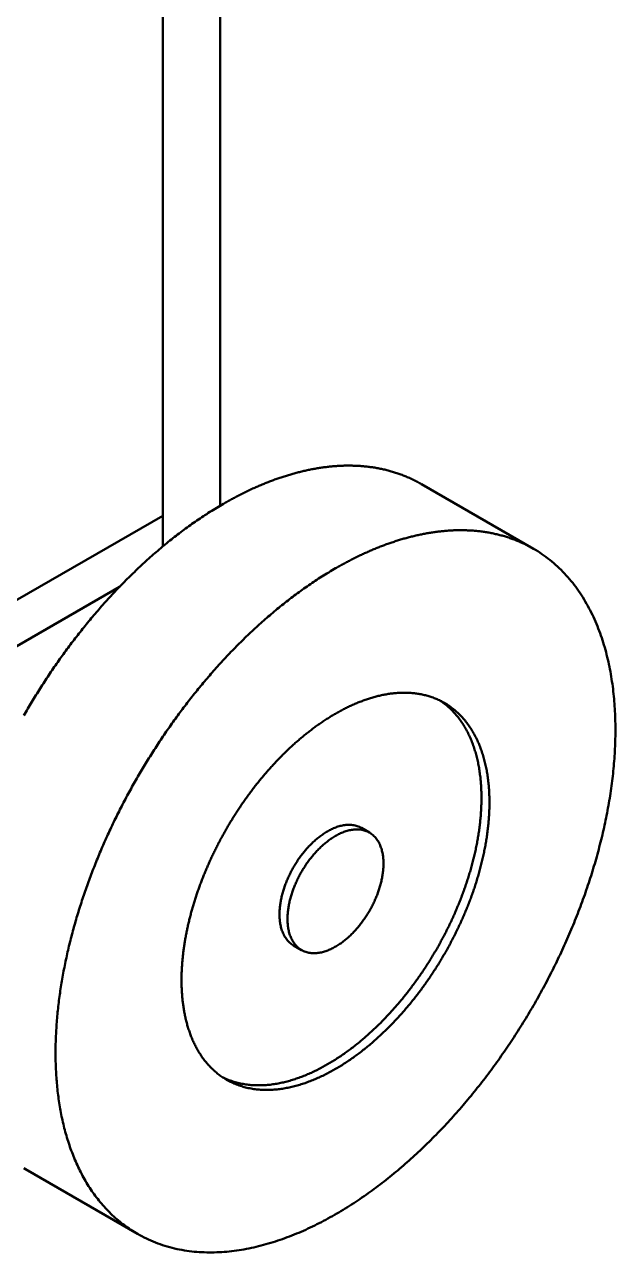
# Model space of a CAD drawing. Header units: millimetres. Extents: x 0 to 594, y 0 to 420.
# Drawn here: x 503.3 to 529.5, y 200 to 254.3 of the extents above; entities that cross this region are included whole.
import ezdxf

# ---------------------------------------------------------------- set-up
doc = ezdxf.new("R2010")
doc.units = ezdxf.units.MM
doc.layers.add('01-VISIBLE', color=7, linetype='CONTINUOUS', lineweight=50)

msp = doc.modelspace()

# ---------------------------------------------------------------- linework, layer by layer
at = {"layer": '01-VISIBLE'}
for p, q in [((511.993, 233.005), (511.993, 291.412)), ((509.453, 231.2), (509.453, 258.607)), ((520.887, 233.956), (525.837, 231.099)), ((496.498, 225.081), (509.453, 232.56)), ((495.822, 222.649), (507.545, 229.417)), ((518.234, 218.745), (518.587, 218.541)), ((515.234, 213.549), (515.587, 213.345)), ((503.387, 203.645), (508.337, 200.788))]:
    msp.add_line(p, q, dxfattribs=at)
for points in [[(520.887, 233.956), (520.844, 233.981), (520.8, 234.006), (520.756, 234.03), (520.712, 234.053), (520.668, 234.077), (520.624, 234.1), (520.579, 234.122), (520.534, 234.144), (520.489, 234.166), (520.444, 234.188), (520.398, 234.209), (520.353, 234.229), (520.307, 234.25), (520.261, 234.269), (520.215, 234.289), (520.169, 234.308), (520.122, 234.327), (520.076, 234.345), (520.029, 234.363), (519.982, 234.381), (519.935, 234.398), (519.888, 234.414), (519.841, 234.431), (519.793, 234.447), (519.746, 234.462), (519.698, 234.477), (519.65, 234.492), (519.602, 234.507), (519.554, 234.521), (519.506, 234.534), (519.458, 234.548), (519.409, 234.56), (519.361, 234.573), (519.312, 234.585), (519.264, 234.597), (519.215, 234.608), (519.166, 234.619), (519.117, 234.629), (519.068, 234.64), (519.019, 234.649), (518.97, 234.659), (518.921, 234.668), (518.871, 234.676), (518.822, 234.685), (518.773, 234.693), (518.723, 234.7), (518.674, 234.707), (518.624, 234.714), (518.574, 234.721), (518.525, 234.727), (518.475, 234.732), (518.425, 234.738), (518.375, 234.743), (518.326, 234.747), (518.276, 234.752), (518.226, 234.756), (518.176, 234.759), (518.126, 234.762), (518.076, 234.765), (518.026, 234.768), (517.976, 234.77), (517.926, 234.772), (517.876, 234.773), (517.826, 234.775), (517.776, 234.775), (517.726, 234.776), (517.676, 234.776), (517.626, 234.776), (517.576, 234.776), (517.526, 234.775), (517.476, 234.774), (517.426, 234.772), (517.376, 234.77), (517.326, 234.768), (517.276, 234.766), (517.226, 234.763), (517.176, 234.76), (517.126, 234.757), (517.076, 234.754), (517.026, 234.75), (516.976, 234.746), (516.926, 234.741), (516.876, 234.736), (516.827, 234.731), (516.777, 234.726), (516.727, 234.72), (516.678, 234.714), (516.628, 234.708), (516.578, 234.702), (516.529, 234.695), (516.479, 234.688), (516.43, 234.681), (516.38, 234.673), (516.331, 234.665), (516.281, 234.657), (516.232, 234.649), (516.183, 234.64), (516.133, 234.631), (516.084, 234.622), (516.035, 234.613), (515.986, 234.603), (515.937, 234.593), (515.888, 234.583), (515.839, 234.572), (515.79, 234.562), (515.741, 234.551), (515.692, 234.54), (515.644, 234.528), (515.595, 234.517), (515.546, 234.505), (515.498, 234.493), (515.449, 234.48), (515.401, 234.468), (515.353, 234.455), (515.304, 234.442), (515.256, 234.429), (515.208, 234.415), (515.16, 234.402), (515.112, 234.388), (515.063, 234.374), (515.016, 234.359), (514.968, 234.345), (514.92, 234.33), (514.872, 234.315), (514.824, 234.3), (514.777, 234.285), (514.729, 234.269), (514.682, 234.253), (514.634, 234.237), (514.587, 234.221), (514.54, 234.205), (514.492, 234.188), (514.445, 234.171), (514.398, 234.154), (514.351, 234.137), (514.304, 234.12), (514.257, 234.102), (514.211, 234.085), (514.164, 234.067), (514.117, 234.049), (514.071, 234.03), (514.024, 234.012), (513.978, 233.993), (513.931, 233.974), (513.885, 233.955), (513.839, 233.936), (513.793, 233.917), (513.747, 233.897), (513.701, 233.878), (513.655, 233.858), (513.609, 233.838), (513.563, 233.817), (513.517, 233.797), (513.472, 233.777), (513.426, 233.756), (513.381, 233.735), (513.335, 233.714), (513.29, 233.693), (513.245, 233.671), (513.199, 233.65), (513.154, 233.628), (513.109, 233.607), (513.064, 233.585), (513.019, 233.562), (512.974, 233.54), (512.93, 233.518), (512.885, 233.495), (512.84, 233.472), (512.796, 233.45), (512.752, 233.427), (512.707, 233.403), (512.663, 233.38), (512.619, 233.357), (512.575, 233.333), (512.53, 233.309), (512.486, 233.285), (512.443, 233.261), (512.399, 233.237), (512.355, 233.213), (512.311, 233.189), (512.268, 233.164), (512.224, 233.139), (512.181, 233.115), (512.137, 233.09)], [(512.137, 233.09), (512.062, 233.046), (511.987, 233.001), (511.911, 232.957), (511.837, 232.912), (511.762, 232.866), (511.688, 232.821), (511.614, 232.774), (511.54, 232.728), (511.466, 232.681), (511.393, 232.634), (511.319, 232.586), (511.246, 232.538), (511.174, 232.49), (511.101, 232.441), (511.029, 232.392), (510.957, 232.343), (510.885, 232.293), (510.813, 232.243), (510.742, 232.193), (510.671, 232.142), (510.6, 232.091), (510.529, 232.04), (510.459, 231.988), (510.388, 231.936), (510.318, 231.884), (510.249, 231.832), (510.179, 231.779), (510.11, 231.726), (510.041, 231.672), (509.972, 231.619), (509.903, 231.565), (509.835, 231.511), (509.766, 231.456), (509.698, 231.401), (509.631, 231.346), (509.563, 231.291), (509.496, 231.235), (509.429, 231.179), (509.362, 231.123), (509.295, 231.067), (509.229, 231.01), (509.162, 230.953), (509.096, 230.896), (509.031, 230.838), (508.965, 230.781), (508.9, 230.723), (508.835, 230.665), (508.77, 230.606), (508.705, 230.547), (508.641, 230.488), (508.576, 230.429), (508.512, 230.37), (508.449, 230.31), (508.385, 230.25), (508.322, 230.19), (508.258, 230.13), (508.196, 230.069), (508.133, 230.009), (508.07, 229.948), (508.008, 229.886), (507.946, 229.825), (507.884, 229.763), (507.822, 229.702), (507.761, 229.639), (507.7, 229.577), (507.639, 229.515), (507.578, 229.452), (507.517, 229.389), (507.457, 229.326), (507.397, 229.263), (507.337, 229.199), (507.277, 229.135), (507.218, 229.071), (507.158, 229.007), (507.099, 228.943), (507.04, 228.879), (506.982, 228.814), (506.923, 228.749), (506.865, 228.684), (506.807, 228.619), (506.749, 228.553), (506.692, 228.488), (506.634, 228.422), (506.577, 228.356), (506.52, 228.29), (506.463, 228.223), (506.407, 228.157), (506.35, 228.09), (506.294, 228.023), (506.238, 227.956), (506.183, 227.889), (506.127, 227.821), (506.072, 227.754), (506.017, 227.686), (505.962, 227.618), (505.907, 227.55), (505.853, 227.481), (505.799, 227.413), (505.745, 227.344), (505.691, 227.276), (505.637, 227.207), (505.584, 227.138), (505.531, 227.068), (505.478, 226.999), (505.425, 226.929), (505.372, 226.86), (505.32, 226.79), (505.268, 226.72), (505.216, 226.649), (505.164, 226.579), (505.113, 226.508), (505.061, 226.438), (505.01, 226.367), (504.959, 226.296), (504.909, 226.225), (504.858, 226.154), (504.808, 226.082), (504.758, 226.01), (504.708, 225.939), (504.659, 225.867), (504.609, 225.795), (504.56, 225.723), (504.511, 225.65), (504.462, 225.578), (504.414, 225.505), (504.365, 225.433), (504.317, 225.36), (504.269, 225.287), (504.222, 225.214), (504.174, 225.14), (504.127, 225.067), (504.08, 224.993), (504.033, 224.92), (503.986, 224.846), (503.94, 224.772), (503.894, 224.698), (503.848, 224.623), (503.802, 224.549), (503.756, 224.475), (503.711, 224.4), (503.666, 224.325), (503.621, 224.25), (503.576, 224.175), (503.532, 224.1), (503.487, 224.025), (503.443, 223.949), (503.4, 223.874), (503.356, 223.798), (503.313, 223.722)], [(525.837, 231.099), (525.794, 231.123), (525.75, 231.148), (525.706, 231.172), (525.662, 231.196), (525.618, 231.219), (525.573, 231.242), (525.529, 231.265), (525.484, 231.287), (525.439, 231.309), (525.393, 231.33), (525.348, 231.351), (525.302, 231.372), (525.257, 231.392), (525.211, 231.412), (525.165, 231.431), (525.118, 231.45), (525.072, 231.469), (525.025, 231.487), (524.979, 231.505), (524.932, 231.523), (524.885, 231.54), (524.838, 231.557), (524.79, 231.573), (524.743, 231.589), (524.695, 231.605), (524.648, 231.62), (524.6, 231.635), (524.552, 231.649), (524.504, 231.663), (524.456, 231.677), (524.407, 231.69), (524.359, 231.703), (524.311, 231.715), (524.262, 231.727), (524.213, 231.739), (524.165, 231.75), (524.116, 231.761), (524.067, 231.772), (524.018, 231.782), (523.969, 231.792), (523.92, 231.801), (523.87, 231.81), (523.821, 231.819), (523.772, 231.827), (523.722, 231.835), (523.673, 231.842), (523.623, 231.85), (523.574, 231.856), (523.524, 231.863), (523.474, 231.869), (523.425, 231.875), (523.375, 231.88), (523.325, 231.885), (523.275, 231.89), (523.226, 231.894), (523.176, 231.898), (523.126, 231.901), (523.076, 231.905), (523.026, 231.907), (522.976, 231.91), (522.926, 231.912), (522.876, 231.914), (522.826, 231.916), (522.776, 231.917), (522.726, 231.918), (522.676, 231.918), (522.626, 231.918), (522.576, 231.918), (522.526, 231.918), (522.476, 231.917), (522.425, 231.916), (522.375, 231.914), (522.325, 231.913), (522.275, 231.911), (522.225, 231.908), (522.175, 231.906), (522.126, 231.903), (522.076, 231.899), (522.026, 231.896), (521.976, 231.892), (521.926, 231.888), (521.876, 231.883), (521.826, 231.879), (521.776, 231.873), (521.727, 231.868), (521.677, 231.863), (521.627, 231.857), (521.578, 231.85), (521.528, 231.844), (521.478, 231.837), (521.429, 231.83), (521.379, 231.823), (521.33, 231.815), (521.28, 231.807), (521.231, 231.799), (521.182, 231.791), (521.132, 231.782), (521.083, 231.773), (521.034, 231.764), (520.985, 231.755), (520.936, 231.745), (520.887, 231.735), (520.838, 231.725), (520.789, 231.715), (520.74, 231.704), (520.691, 231.693), (520.642, 231.682), (520.593, 231.671), (520.545, 231.659), (520.496, 231.647), (520.448, 231.635), (520.399, 231.623), (520.351, 231.61), (520.302, 231.597), (520.254, 231.584), (520.206, 231.571), (520.157, 231.558), (520.109, 231.544), (520.061, 231.53), (520.013, 231.516), (519.965, 231.502), (519.917, 231.487), (519.87, 231.472), (519.822, 231.457), (519.774, 231.442), (519.727, 231.427), (519.679, 231.411), (519.631, 231.396), (519.584, 231.38), (519.537, 231.363), (519.489, 231.347), (519.442, 231.33), (519.395, 231.314), (519.348, 231.297), (519.301, 231.279), (519.254, 231.262), (519.207, 231.245), (519.16, 231.227), (519.114, 231.209), (519.067, 231.191), (519.02, 231.173), (518.974, 231.154), (518.927, 231.135), (518.881, 231.117), (518.835, 231.098), (518.788, 231.078), (518.742, 231.059), (518.696, 231.04), (518.65, 231.02), (518.604, 231), (518.558, 230.98), (518.513, 230.96), (518.467, 230.939), (518.421, 230.919), (518.376, 230.898), (518.33, 230.877), (518.285, 230.856), (518.24, 230.835), (518.194, 230.814), (518.149, 230.792), (518.104, 230.771), (518.059, 230.749), (518.014, 230.727), (517.969, 230.705), (517.924, 230.682), (517.879, 230.66), (517.835, 230.637), (517.79, 230.615), (517.746, 230.592), (517.701, 230.569), (517.657, 230.546), (517.613, 230.522), (517.568, 230.499), (517.524, 230.475), (517.48, 230.452), (517.436, 230.428), (517.392, 230.404), (517.348, 230.38), (517.305, 230.355), (517.261, 230.331), (517.217, 230.306), (517.174, 230.282), (517.13, 230.257), (517.087, 230.232)], [(508.337, 200.788), (508.433, 200.733), (508.53, 200.681), (508.628, 200.63), (508.727, 200.582), (508.827, 200.535), (508.928, 200.49), (509.03, 200.447), (509.132, 200.405), (509.235, 200.366), (509.339, 200.329), (509.443, 200.293), (509.548, 200.26), (509.654, 200.228), (509.76, 200.198), (509.867, 200.17), (509.974, 200.144), (510.082, 200.12), (510.19, 200.098), (510.299, 200.077), (510.407, 200.059), (510.516, 200.042), (510.626, 200.027), (510.735, 200.013), (510.845, 200.002), (510.955, 199.992), (511.065, 199.984), (511.175, 199.977), (511.285, 199.973), (511.396, 199.97), (511.506, 199.968), (511.616, 199.968), (511.727, 199.97), (511.837, 199.973), (511.947, 199.978), (512.057, 199.984), (512.168, 199.992), (512.278, 200.001), (512.387, 200.012), (512.497, 200.024), (512.607, 200.037), (512.716, 200.052), (512.825, 200.068), (512.934, 200.085), (513.043, 200.104), (513.151, 200.124), (513.26, 200.145), (513.368, 200.168), (513.476, 200.191), (513.583, 200.216), (513.69, 200.242), (513.797, 200.269), (513.904, 200.298), (514.01, 200.327), (514.116, 200.357), (514.222, 200.389), (514.328, 200.421), (514.433, 200.455), (514.538, 200.489), (514.642, 200.525), (514.746, 200.561), (514.85, 200.598), (514.954, 200.637), (515.057, 200.676), (515.16, 200.716), (515.262, 200.757), (515.364, 200.799), (515.466, 200.842), (515.567, 200.885), (515.668, 200.93), (515.769, 200.975), (515.869, 201.021), (515.969, 201.068), (516.069, 201.115), (516.168, 201.163), (516.267, 201.212), (516.365, 201.262), (516.464, 201.313), (516.561, 201.364), (516.659, 201.416), (516.756, 201.468), (516.852, 201.522), (516.949, 201.575), (517.045, 201.63), (517.14, 201.685), (517.235, 201.741), (517.33, 201.798), (517.425, 201.855), (517.519, 201.912), (517.612, 201.971), (517.706, 202.029), (517.799, 202.089), (517.891, 202.149), (517.984, 202.21), (518.075, 202.271), (518.167, 202.332), (518.258, 202.395), (518.349, 202.457), (518.439, 202.521), (518.529, 202.584), (518.619, 202.649), (518.708, 202.714), (518.797, 202.779), (518.886, 202.845), (518.974, 202.911), (519.062, 202.978), (519.149, 203.045), (519.237, 203.113), (519.323, 203.181), (519.41, 203.249), (519.496, 203.318), (519.582, 203.388), (519.667, 203.458), (519.752, 203.528), (519.837, 203.599), (519.921, 203.67), (520.005, 203.742), (520.088, 203.814), (520.172, 203.886), (520.255, 203.959), (520.337, 204.032), (520.419, 204.106), (520.501, 204.18), (520.583, 204.255), (520.664, 204.329), (520.745, 204.405), (520.825, 204.48), (520.905, 204.556), (520.985, 204.632), (521.064, 204.709), (521.143, 204.786), (521.222, 204.863), (521.3, 204.941), (521.379, 205.019), (521.456, 205.097), (521.534, 205.176), (521.611, 205.255), (521.687, 205.334), (521.764, 205.414), (521.84, 205.494), (521.915, 205.574), (521.99, 205.655), (522.065, 205.736), (522.14, 205.817), (522.214, 205.899), (522.288, 205.981), (522.362, 206.063), (522.435, 206.146), (522.508, 206.228), (522.581, 206.312), (522.653, 206.395), (522.725, 206.479), (522.797, 206.563), (522.868, 206.647), (522.939, 206.731), (523.009, 206.816), (523.08, 206.901), (523.149, 206.987), (523.219, 207.072), (523.288, 207.158), (523.357, 207.245), (523.426, 207.331), (523.494, 207.418), (523.562, 207.505), (523.629, 207.592), (523.697, 207.68), (523.764, 207.767), (523.83, 207.855), (523.896, 207.944), (523.962, 208.032), (524.028, 208.121), (524.093, 208.21), (524.158, 208.299), (524.222, 208.389), (524.287, 208.478), (524.35, 208.568), (524.414, 208.659), (524.477, 208.749), (524.54, 208.84), (524.603, 208.931), (524.665, 209.022), (524.727, 209.113), (524.788, 209.205), (524.849, 209.297), (524.91, 209.389), (524.971, 209.481), (525.031, 209.574), (525.091, 209.666), (525.15, 209.759), (525.209, 209.853), (525.268, 209.946), (525.326, 210.039), (525.385, 210.133), (525.442, 210.227), (525.5, 210.322), (525.557, 210.416), (525.614, 210.511), (525.67, 210.606), (525.726, 210.701), (525.782, 210.796), (525.837, 210.891), (525.892, 210.987), (525.947, 211.083), (526.001, 211.179), (526.055, 211.275), (526.109, 211.372), (526.162, 211.468), (526.215, 211.565), (526.267, 211.662), (526.319, 211.759), (526.371, 211.857), (526.423, 211.954), (526.474, 212.052), (526.525, 212.15), (526.575, 212.248), (526.625, 212.347), (526.675, 212.445), (526.724, 212.544), (526.773, 212.643), (526.822, 212.742), (526.87, 212.841), (526.918, 212.941), (526.965, 213.04), (527.012, 213.14), (527.059, 213.24), (527.105, 213.34), (527.151, 213.441), (527.197, 213.541), (527.242, 213.642), (527.287, 213.742), (527.332, 213.843), (527.376, 213.945), (527.42, 214.046), (527.463, 214.147), (527.506, 214.249), (527.548, 214.351), (527.591, 214.453), (527.632, 214.555), (527.674, 214.657), (527.715, 214.76), (527.755, 214.862), (527.796, 214.965), (527.835, 215.068), (527.875, 215.171), (527.914, 215.274), (527.952, 215.378), (527.99, 215.481), (528.028, 215.585), (528.066, 215.689), (528.102, 215.793), (528.139, 215.897), (528.175, 216.001), (528.211, 216.106), (528.246, 216.21), (528.281, 216.315), (528.315, 216.42), (528.349, 216.525), (528.383, 216.63), (528.416, 216.735), (528.448, 216.841), (528.481, 216.946), (528.512, 217.052), (528.544, 217.158), (528.575, 217.264), (528.605, 217.37), (528.635, 217.476), (528.664, 217.582), (528.693, 217.689), (528.722, 217.795), (528.75, 217.902), (528.778, 218.009), (528.805, 218.116), (528.832, 218.223), (528.858, 218.33), (528.883, 218.438), (528.909, 218.545), (528.933, 218.653), (528.957, 218.76), (528.981, 218.868), (529.004, 218.976), (529.027, 219.084), (529.049, 219.192), (529.071, 219.3), (529.092, 219.408), (529.113, 219.517), (529.133, 219.625), (529.152, 219.734), (529.171, 219.843), (529.19, 219.952), (529.207, 220.06), (529.225, 220.169), (529.242, 220.278), (529.258, 220.388), (529.273, 220.497), (529.288, 220.606), (529.303, 220.716), (529.317, 220.825), (529.33, 220.935), (529.343, 221.044), (529.355, 221.154), (529.366, 221.264), (529.377, 221.374), (529.387, 221.483), (529.397, 221.593), (529.406, 221.703), (529.414, 221.813), (529.422, 221.923), (529.429, 222.034), (529.435, 222.144), (529.441, 222.254), (529.446, 222.364), (529.45, 222.474), (529.454, 222.585), (529.457, 222.695), (529.459, 222.805), (529.461, 222.916), (529.461, 223.026), (529.461, 223.136), (529.461, 223.247), (529.459, 223.357), (529.457, 223.467), (529.454, 223.578), (529.45, 223.688), (529.446, 223.798), (529.44, 223.909), (529.434, 224.019), (529.427, 224.129), (529.419, 224.239), (529.411, 224.349), (529.401, 224.459), (529.391, 224.569), (529.38, 224.679), (529.368, 224.788), (529.355, 224.898), (529.341, 225.007), (529.326, 225.117), (529.31, 225.226), (529.294, 225.335), (529.276, 225.444), (529.258, 225.553), (529.238, 225.661), (529.218, 225.77), (529.196, 225.878), (529.173, 225.986), (529.15, 226.094), (529.125, 226.201), (529.1, 226.309), (529.073, 226.416), (529.045, 226.523), (529.016, 226.629), (528.986, 226.735), (528.955, 226.841), (528.923, 226.947), (528.889, 227.052), (528.855, 227.157), (528.819, 227.261), (528.782, 227.365), (528.744, 227.469), (528.704, 227.572), (528.664, 227.674), (528.622, 227.776), (528.579, 227.878), (528.534, 227.979), (528.489, 228.079), (528.442, 228.179), (528.393, 228.278), (528.344, 228.377), (528.293, 228.475), (528.24, 228.572), (528.186, 228.668), (528.131, 228.764), (528.075, 228.859), (528.017, 228.953), (527.958, 229.046), (527.897, 229.138), (527.835, 229.229), (527.772, 229.32), (527.707, 229.409), (527.641, 229.497), (527.573, 229.584), (527.504, 229.67), (527.433, 229.755), (527.361, 229.839), (527.288, 229.921), (527.213, 230.002), (527.137, 230.082), (527.059, 230.161), (526.98, 230.238), (526.9, 230.313), (526.818, 230.388), (526.735, 230.46), (526.651, 230.532), (526.566, 230.601), (526.479, 230.669), (526.391, 230.736), (526.301, 230.801), (526.211, 230.864), (526.119, 230.925), (526.026, 230.985), (525.932, 231.043), (525.837, 231.099)], [(517.087, 230.232), (517.012, 230.188), (516.936, 230.144), (516.861, 230.099), (516.786, 230.054), (516.712, 230.009), (516.637, 229.963), (516.563, 229.917), (516.489, 229.87), (516.416, 229.823), (516.342, 229.776), (516.269, 229.728), (516.196, 229.68), (516.123, 229.632), (516.051, 229.583), (515.979, 229.534), (515.906, 229.485), (515.835, 229.435), (515.763, 229.385), (515.692, 229.335), (515.621, 229.284), (515.55, 229.233), (515.479, 229.182), (515.408, 229.131), (515.338, 229.079), (515.268, 229.026), (515.198, 228.974), (515.129, 228.921), (515.059, 228.868), (514.99, 228.815), (514.921, 228.761), (514.853, 228.707), (514.784, 228.653), (514.716, 228.598), (514.648, 228.543), (514.58, 228.488), (514.513, 228.433), (514.446, 228.377), (514.378, 228.321), (514.312, 228.265), (514.245, 228.209), (514.178, 228.152), (514.112, 228.095), (514.046, 228.038), (513.98, 227.981), (513.915, 227.923), (513.85, 227.865), (513.784, 227.807), (513.72, 227.748), (513.655, 227.69), (513.59, 227.631), (513.526, 227.572), (513.462, 227.512), (513.398, 227.453), (513.335, 227.393), (513.271, 227.333), (513.208, 227.272), (513.145, 227.212), (513.083, 227.151), (513.02, 227.09), (512.958, 227.029), (512.896, 226.967), (512.834, 226.906), (512.772, 226.844), (512.711, 226.782), (512.65, 226.719), (512.589, 226.657), (512.528, 226.594), (512.467, 226.531), (512.407, 226.468), (512.347, 226.405), (512.287, 226.341), (512.227, 226.278), (512.167, 226.214), (512.108, 226.15), (512.049, 226.085), (511.99, 226.021), (511.932, 225.956), (511.873, 225.891), (511.815, 225.826), (511.757, 225.761), (511.699, 225.695), (511.641, 225.63), (511.584, 225.564), (511.527, 225.498), (511.47, 225.432), (511.413, 225.365), (511.357, 225.299), (511.3, 225.232), (511.244, 225.165), (511.188, 225.098), (511.132, 225.031), (511.077, 224.963), (511.022, 224.896), (510.967, 224.828), (510.912, 224.76), (510.857, 224.692), (510.803, 224.624), (510.748, 224.555), (510.694, 224.487), (510.641, 224.418), (510.587, 224.349), (510.534, 224.28), (510.48, 224.211), (510.427, 224.141), (510.375, 224.072), (510.322, 224.002), (510.27, 223.932), (510.218, 223.862), (510.166, 223.792), (510.114, 223.721), (510.062, 223.651), (510.011, 223.58), (509.96, 223.509), (509.909, 223.438), (509.859, 223.367), (509.808, 223.296), (509.758, 223.224), (509.708, 223.153), (509.658, 223.081), (509.608, 223.009), (509.559, 222.937), (509.51, 222.865), (509.461, 222.793), (509.412, 222.72), (509.363, 222.648), (509.315, 222.575), (509.267, 222.502), (509.219, 222.429), (509.171, 222.356), (509.124, 222.283), (509.077, 222.209), (509.03, 222.136), (508.983, 222.062), (508.936, 221.988), (508.89, 221.914), (508.843, 221.84), (508.797, 221.766), (508.752, 221.691), (508.706, 221.617), (508.661, 221.542), (508.616, 221.467), (508.571, 221.393), (508.526, 221.318), (508.481, 221.242), (508.437, 221.167), (508.393, 221.092), (508.349, 221.016), (508.306, 220.94), (508.262, 220.865), (508.219, 220.789), (508.176, 220.713), (508.133, 220.637), (508.091, 220.56), (508.049, 220.484), (508.007, 220.407), (507.965, 220.331), (507.923, 220.254), (507.882, 220.177), (507.84, 220.1), (507.799, 220.023), (507.759, 219.946), (507.718, 219.868), (507.678, 219.791), (507.638, 219.713), (507.598, 219.636), (507.558, 219.558), (507.519, 219.48), (507.48, 219.402), (507.441, 219.324), (507.402, 219.245), (507.364, 219.167), (507.325, 219.088), (507.287, 219.01), (507.249, 218.931), (507.212, 218.852), (507.175, 218.773), (507.137, 218.694), (507.101, 218.615), (507.064, 218.536), (507.028, 218.456), (506.991, 218.377), (506.955, 218.297), (506.92, 218.218), (506.884, 218.138), (506.849, 218.058), (506.814, 217.978), (506.779, 217.898), (506.745, 217.817), (506.711, 217.737), (506.677, 217.657), (506.643, 217.576), (506.609, 217.496), (506.576, 217.415), (506.543, 217.334), (506.51, 217.253), (506.478, 217.172), (506.445, 217.091), (506.413, 217.01), (506.381, 216.928), (506.35, 216.847), (506.319, 216.765), (506.288, 216.684), (506.257, 216.602), (506.226, 216.52), (506.196, 216.438), (506.166, 216.356), (506.136, 216.274), (506.107, 216.192), (506.077, 216.11), (506.048, 216.027), (506.02, 215.945), (505.991, 215.862), (505.963, 215.78), (505.935, 215.697), (505.907, 215.614), (505.88, 215.531), (505.853, 215.448), (505.826, 215.365), (505.799, 215.282), (505.773, 215.198), (505.747, 215.115), (505.721, 215.032), (505.696, 214.948), (505.671, 214.864), (505.646, 214.781), (505.621, 214.697), (505.597, 214.613), (505.573, 214.529), (505.549, 214.445), (505.525, 214.361), (505.502, 214.277), (505.479, 214.193), (505.457, 214.108), (505.434, 214.024), (505.412, 213.939), (505.391, 213.855), (505.369, 213.77), (505.348, 213.685), (505.327, 213.6), (505.307, 213.516), (505.286, 213.431), (505.267, 213.346), (505.247, 213.26), (505.228, 213.175), (505.209, 213.09), (505.19, 213.005), (505.172, 212.919), (505.154, 212.834), (505.136, 212.748), (505.119, 212.663), (505.102, 212.577), (505.085, 212.491), (505.068, 212.406), (505.052, 212.32), (505.037, 212.234), (505.021, 212.148), (505.006, 212.062), (504.992, 211.976), (504.977, 211.89), (504.963, 211.803), (504.949, 211.717), (504.936, 211.631), (504.923, 211.545), (504.911, 211.458), (504.898, 211.372), (504.886, 211.285), (504.875, 211.199), (504.864, 211.112), (504.853, 211.025), (504.843, 210.939), (504.833, 210.852), (504.823, 210.765), (504.814, 210.678), (504.805, 210.591), (504.796, 210.504), (504.788, 210.417), (504.78, 210.33), (504.773, 210.243), (504.766, 210.156), (504.76, 210.069), (504.754, 209.982), (504.748, 209.895), (504.743, 209.808), (504.738, 209.721), (504.733, 209.633), (504.729, 209.546), (504.726, 209.459), (504.722, 209.372), (504.72, 209.284), (504.717, 209.197), (504.716, 209.11), (504.714, 209.022), (504.713, 208.935), (504.713, 208.848), (504.713, 208.76), (504.713, 208.673), (504.714, 208.586), (504.715, 208.498), (504.717, 208.411), (504.72, 208.324), (504.722, 208.237), (504.726, 208.149), (504.73, 208.062), (504.734, 207.975), (504.739, 207.888), (504.744, 207.8), (504.75, 207.713), (504.756, 207.626), (504.763, 207.539), (504.771, 207.452), (504.779, 207.365), (504.787, 207.278), (504.796, 207.191), (504.806, 207.105), (504.816, 207.018), (504.827, 206.931), (504.838, 206.845), (504.85, 206.758), (504.862, 206.672), (504.875, 206.585), (504.889, 206.499), (504.903, 206.413), (504.918, 206.327), (504.933, 206.241), (504.949, 206.155), (504.966, 206.069), (504.983, 205.984), (505.001, 205.898), (505.02, 205.813), (505.039, 205.728), (505.059, 205.643), (505.079, 205.558), (505.101, 205.473), (505.123, 205.388), (505.145, 205.304), (505.168, 205.22), (505.192, 205.136), (505.217, 205.052), (505.242, 204.969), (505.269, 204.885), (505.295, 204.802), (505.323, 204.719), (505.351, 204.637), (505.38, 204.554), (505.41, 204.472), (505.441, 204.39), (505.472, 204.309), (505.504, 204.228), (505.537, 204.147), (505.571, 204.066), (505.605, 203.986), (505.64, 203.906), (505.677, 203.827), (505.713, 203.747), (505.751, 203.669), (505.79, 203.59), (505.829, 203.512), (505.869, 203.435), (505.91, 203.358), (505.952, 203.281), (505.995, 203.205), (506.039, 203.129), (506.083, 203.054), (506.129, 202.979), (506.175, 202.905), (506.222, 202.832), (506.27, 202.759), (506.319, 202.686), (506.368, 202.615), (506.419, 202.544), (506.471, 202.473), (506.523, 202.403), (506.576, 202.334), (506.63, 202.265), (506.685, 202.198), (506.741, 202.131), (506.798, 202.064), (506.856, 201.999), (506.915, 201.934), (506.974, 201.87), (507.034, 201.807), (507.096, 201.745), (507.158, 201.683), (507.221, 201.623), (507.285, 201.563), (507.349, 201.504), (507.415, 201.447), (507.481, 201.39), (507.548, 201.334), (507.616, 201.279), (507.685, 201.225), (507.754, 201.172), (507.825, 201.12), (507.896, 201.07), (507.967, 201.02), (508.04, 200.971), (508.113, 200.924), (508.187, 200.877), (508.262, 200.832), (508.337, 200.788)], [(512.101, 207.715), (512.155, 207.689), (512.209, 207.664), (512.264, 207.64), (512.319, 207.617), (512.374, 207.595), (512.43, 207.574), (512.486, 207.554), (512.543, 207.535), (512.6, 207.518), (512.657, 207.501), (512.714, 207.485), (512.772, 207.47), (512.83, 207.456), (512.888, 207.443), (512.947, 207.431), (513.006, 207.42), (513.064, 207.41), (513.123, 207.401), (513.183, 207.393), (513.242, 207.386), (513.301, 207.379), (513.361, 207.374), (513.42, 207.37), (513.48, 207.366), (513.539, 207.364), (513.599, 207.362), (513.659, 207.361), (513.718, 207.361), (513.778, 207.362), (513.838, 207.363), (513.897, 207.366), (513.957, 207.369), (514.016, 207.373), (514.076, 207.378), (514.135, 207.384), (514.195, 207.39), (514.254, 207.397), (514.313, 207.405), (514.372, 207.413), (514.431, 207.423), (514.49, 207.432), (514.549, 207.443), (514.607, 207.454), (514.666, 207.466), (514.724, 207.479), (514.782, 207.492), (514.84, 207.506), (514.898, 207.52), (514.956, 207.535), (515.014, 207.551), (515.071, 207.567), (515.128, 207.583), (515.185, 207.601), (515.242, 207.618), (515.299, 207.637), (515.356, 207.656), (515.412, 207.675), (515.468, 207.695), (515.524, 207.715), (515.58, 207.736), (515.636, 207.758), (515.692, 207.78), (515.747, 207.802), (515.802, 207.825), (515.857, 207.848), (515.912, 207.872), (515.966, 207.896), (516.021, 207.92), (516.075, 207.945), (516.129, 207.971), (516.183, 207.996), (516.236, 208.022), (516.29, 208.049), (516.343, 208.076), (516.396, 208.103), (516.449, 208.131), (516.502, 208.159), (516.554, 208.188), (516.606, 208.216), (516.658, 208.246), (516.71, 208.275), (516.762, 208.305), (516.813, 208.335), (516.865, 208.366), (516.916, 208.397), (516.967, 208.428), (517.017, 208.459), (517.068, 208.491), (517.118, 208.523), (517.168, 208.556), (517.218, 208.588), (517.268, 208.621), (517.317, 208.655), (517.367, 208.688), (517.416, 208.722), (517.465, 208.756), (517.514, 208.791), (517.562, 208.825), (517.61, 208.86), (517.659, 208.895), (517.707, 208.931), (517.754, 208.967), (517.802, 209.003), (517.849, 209.039), (517.897, 209.076), (517.944, 209.112), (517.99, 209.149), (518.037, 209.187), (518.083, 209.224), (518.13, 209.262), (518.176, 209.3), (518.222, 209.338), (518.267, 209.376), (518.313, 209.415), (518.358, 209.454), (518.403, 209.493), (518.448, 209.532), (518.493, 209.571), (518.537, 209.611), (518.582, 209.651), (518.626, 209.691), (518.67, 209.731), (518.714, 209.772), (518.758, 209.813), (518.801, 209.853), (518.844, 209.895), (518.887, 209.936), (518.93, 209.977), (518.973, 210.019), (519.015, 210.061), (519.058, 210.103), (519.1, 210.145), (519.142, 210.188), (519.184, 210.23), (519.225, 210.273), (519.267, 210.316), (519.308, 210.359), (519.349, 210.402), (519.39, 210.446), (519.431, 210.489), (519.471, 210.533), (519.512, 210.577), (519.552, 210.621), (519.592, 210.665), (519.632, 210.71), (519.671, 210.754), (519.711, 210.799), (519.75, 210.844), (519.789, 210.889), (519.828, 210.934), (519.867, 210.98), (519.905, 211.025), (519.944, 211.071), (519.982, 211.117), (520.02, 211.163), (520.058, 211.209), (520.096, 211.255), (520.133, 211.302), (520.17, 211.348), (520.207, 211.395), (520.244, 211.442), (520.281, 211.489), (520.318, 211.536), (520.354, 211.583), (520.39, 211.631), (520.427, 211.678), (520.462, 211.726), (520.498, 211.774), (520.534, 211.822), (520.569, 211.87), (520.604, 211.918), (520.639, 211.966), (520.674, 212.015), (520.709, 212.063), (520.743, 212.112), (520.777, 212.161), (520.811, 212.21), (520.845, 212.259), (520.879, 212.308), (520.913, 212.357), (520.946, 212.407), (520.979, 212.457), (521.012, 212.506), (521.045, 212.556), (521.078, 212.606), (521.11, 212.656), (521.143, 212.706), (521.175, 212.757), (521.207, 212.807), (521.238, 212.857), (521.27, 212.908), (521.301, 212.959), (521.333, 213.01), (521.364, 213.061), (521.395, 213.112), (521.425, 213.163), (521.456, 213.214), (521.486, 213.266), (521.516, 213.317), (521.546, 213.369), (521.576, 213.42), (521.605, 213.472), (521.635, 213.524), (521.664, 213.576), (521.693, 213.628), (521.722, 213.681), (521.75, 213.733), (521.779, 213.786), (521.807, 213.838), (521.835, 213.891), (521.863, 213.944), (521.891, 213.996), (521.918, 214.049), (521.945, 214.102), (521.973, 214.156), (521.999, 214.209), (522.026, 214.262), (522.053, 214.316), (522.079, 214.369), (522.105, 214.423), (522.131, 214.477), (522.157, 214.53), (522.182, 214.584), (522.208, 214.638), (522.233, 214.692), (522.258, 214.747), (522.283, 214.801), (522.307, 214.855), (522.332, 214.91), (522.356, 214.964), (522.38, 215.019), (522.403, 215.074), (522.427, 215.129), (522.45, 215.184), (522.473, 215.239), (522.496, 215.294), (522.519, 215.349), (522.542, 215.404), (522.564, 215.459), (522.586, 215.515), (522.608, 215.57), (522.63, 215.626), (522.651, 215.682), (522.672, 215.737), (522.693, 215.793), (522.714, 215.849), (522.735, 215.905), (522.755, 215.961), (522.775, 216.017), (522.795, 216.074), (522.815, 216.13), (522.834, 216.186), (522.854, 216.243), (522.873, 216.299), (522.892, 216.356), (522.91, 216.413), (522.928, 216.47), (522.947, 216.526), (522.964, 216.583), (522.982, 216.64), (523, 216.697), (523.017, 216.755), (523.034, 216.812), (523.05, 216.869), (523.067, 216.926), (523.083, 216.984), (523.099, 217.041), (523.115, 217.099), (523.13, 217.157), (523.145, 217.214), (523.16, 217.272), (523.175, 217.33), (523.19, 217.388), (523.204, 217.446), (523.218, 217.504), (523.232, 217.562), (523.245, 217.62), (523.258, 217.678), (523.271, 217.736), (523.284, 217.795), (523.296, 217.853), (523.308, 217.912), (523.32, 217.97), (523.331, 218.029), (523.343, 218.087), (523.354, 218.146), (523.364, 218.205), (523.375, 218.263), (523.385, 218.322), (523.395, 218.381), (523.404, 218.44), (523.413, 218.499), (523.422, 218.558), (523.431, 218.617), (523.439, 218.676), (523.447, 218.735), (523.455, 218.794), (523.462, 218.853), (523.47, 218.913), (523.476, 218.972), (523.483, 219.031), (523.489, 219.091), (523.495, 219.15), (523.5, 219.21), (523.505, 219.269), (523.51, 219.328), (523.514, 219.388), (523.518, 219.447), (523.522, 219.507), (523.526, 219.567), (523.529, 219.626), (523.531, 219.686), (523.534, 219.745), (523.535, 219.805), (523.537, 219.865), (523.538, 219.924), (523.539, 219.984), (523.539, 220.044), (523.539, 220.103), (523.539, 220.163), (523.538, 220.223), (523.537, 220.282), (523.535, 220.342), (523.533, 220.402), (523.531, 220.461), (523.528, 220.521), (523.525, 220.581), (523.521, 220.64), (523.517, 220.7), (523.513, 220.759), (523.507, 220.819), (523.502, 220.878), (523.496, 220.937), (523.49, 220.997), (523.483, 221.056), (523.475, 221.115), (523.468, 221.174), (523.459, 221.233), (523.45, 221.292), (523.441, 221.351), (523.431, 221.41), (523.421, 221.469), (523.41, 221.528), (523.398, 221.586), (523.387, 221.645), (523.374, 221.703), (523.361, 221.761), (523.347, 221.819), (523.333, 221.877), (523.318, 221.935), (523.303, 221.993), (523.287, 222.05), (523.271, 222.108), (523.254, 222.165), (523.236, 222.222), (523.218, 222.279), (523.199, 222.335), (523.179, 222.392), (523.159, 222.448), (523.138, 222.504), (523.117, 222.559), (523.094, 222.615), (523.072, 222.67), (523.048, 222.725), (523.024, 222.779), (522.999, 222.834), (522.973, 222.887), (522.947, 222.941), (522.92, 222.994), (522.893, 223.047), (522.864, 223.1), (522.835, 223.152), (522.805, 223.203), (522.775, 223.255), (522.743, 223.305), (522.711, 223.356), (522.678, 223.406), (522.645, 223.455), (522.611, 223.504), (522.575, 223.552), (522.54, 223.6), (522.503, 223.647), (522.466, 223.693), (522.428, 223.739), (522.389, 223.785), (522.349, 223.829), (522.309, 223.873), (522.268, 223.917), (522.226, 223.959), (522.183, 224.001), (522.14, 224.042), (522.096, 224.082), (522.051, 224.122), (522.006, 224.161), (521.96, 224.199), (521.913, 224.236), (521.866, 224.272), (521.818, 224.307), (521.769, 224.342), (521.72, 224.375)], [(521.9, 224.279), (521.856, 224.303), (521.812, 224.327), (521.768, 224.351), (521.723, 224.373), (521.678, 224.395), (521.632, 224.417), (521.587, 224.437), (521.541, 224.457), (521.494, 224.476), (521.448, 224.495), (521.401, 224.512), (521.353, 224.529), (521.306, 224.546), (521.258, 224.561), (521.211, 224.576), (521.162, 224.59), (521.114, 224.604), (521.066, 224.616), (521.017, 224.628), (520.968, 224.64), (520.919, 224.65), (520.87, 224.66), (520.821, 224.669), (520.771, 224.678), (520.722, 224.686), (520.672, 224.693), (520.622, 224.7), (520.573, 224.705), (520.523, 224.711), (520.473, 224.715), (520.423, 224.719), (520.373, 224.722), (520.323, 224.725), (520.273, 224.727), (520.222, 224.729), (520.172, 224.729), (520.122, 224.73), (520.072, 224.729), (520.022, 224.728), (519.972, 224.727), (519.922, 224.724), (519.872, 224.722), (519.822, 224.718), (519.772, 224.715), (519.722, 224.71), (519.672, 224.705), (519.622, 224.7), (519.572, 224.694), (519.522, 224.688), (519.473, 224.681), (519.423, 224.673), (519.374, 224.665), (519.324, 224.657), (519.275, 224.648), (519.225, 224.639), (519.176, 224.629), (519.127, 224.618), (519.078, 224.608), (519.029, 224.596), (518.981, 224.585), (518.932, 224.573), (518.883, 224.56), (518.835, 224.547), (518.787, 224.534), (518.738, 224.52), (518.69, 224.506), (518.642, 224.492), (518.594, 224.477), (518.547, 224.462), (518.499, 224.446), (518.451, 224.43), (518.404, 224.414), (518.357, 224.397), (518.31, 224.38), (518.263, 224.362), (518.216, 224.345), (518.169, 224.327), (518.122, 224.308), (518.076, 224.289), (518.029, 224.27), (517.983, 224.251), (517.937, 224.231), (517.891, 224.211), (517.845, 224.191), (517.8, 224.17), (517.754, 224.149), (517.709, 224.128), (517.663, 224.106), (517.618, 224.085), (517.573, 224.062), (517.528, 224.04), (517.484, 224.017), (517.439, 223.995), (517.394, 223.971), (517.35, 223.948), (517.306, 223.924), (517.262, 223.9), (517.218, 223.876), (517.174, 223.852), (517.131, 223.827), (517.087, 223.802)], [(517.087, 223.802), (517.044, 223.777), (517.001, 223.751), (516.958, 223.726), (516.915, 223.7), (516.872, 223.674), (516.83, 223.648), (516.787, 223.621), (516.745, 223.594), (516.703, 223.567), (516.661, 223.54), (516.619, 223.513), (516.577, 223.485), (516.535, 223.458), (516.494, 223.43), (516.453, 223.401), (516.411, 223.373), (516.37, 223.344), (516.329, 223.316), (516.289, 223.287), (516.248, 223.257), (516.207, 223.228), (516.167, 223.199), (516.127, 223.169), (516.087, 223.139), (516.047, 223.109), (516.007, 223.079), (515.967, 223.048), (515.928, 223.018), (515.888, 222.987), (515.849, 222.956), (515.81, 222.925), (515.771, 222.893), (515.732, 222.862), (515.693, 222.83), (515.654, 222.799), (515.616, 222.767), (515.577, 222.735), (515.539, 222.702), (515.501, 222.67), (515.463, 222.637), (515.425, 222.605), (515.387, 222.572), (515.35, 222.539), (515.312, 222.505), (515.275, 222.472), (515.238, 222.439), (515.201, 222.405), (515.164, 222.371), (515.127, 222.337), (515.09, 222.303), (515.054, 222.269), (515.017, 222.235), (514.981, 222.2), (514.945, 222.166), (514.909, 222.131), (514.873, 222.096), (514.837, 222.061), (514.802, 222.026), (514.766, 221.991), (514.731, 221.956), (514.696, 221.92), (514.66, 221.884), (514.625, 221.849), (514.591, 221.813), (514.556, 221.777), (514.521, 221.741), (514.487, 221.704), (514.452, 221.668), (514.418, 221.632), (514.384, 221.595), (514.35, 221.558), (514.316, 221.521), (514.282, 221.484), (514.249, 221.447), (514.215, 221.41), (514.182, 221.373), (514.149, 221.335), (514.116, 221.298), (514.083, 221.26), (514.05, 221.223), (514.017, 221.185), (513.985, 221.147), (513.952, 221.109), (513.92, 221.07), (513.888, 221.032), (513.855, 220.994), (513.824, 220.955), (513.792, 220.917), (513.76, 220.878), (513.728, 220.839), (513.697, 220.8), (513.666, 220.761), (513.634, 220.722), (513.603, 220.683), (513.572, 220.644), (513.542, 220.604), (513.511, 220.565), (513.48, 220.525), (513.45, 220.485), (513.419, 220.446), (513.389, 220.406), (513.359, 220.366), (513.329, 220.326), (513.299, 220.286), (513.27, 220.245), (513.24, 220.205), (513.211, 220.164), (513.181, 220.124), (513.152, 220.083), (513.123, 220.043), (513.094, 220.002), (513.065, 219.961), (513.036, 219.92), (513.008, 219.879), (512.979, 219.838), (512.951, 219.796), (512.923, 219.755), (512.895, 219.714), (512.867, 219.672), (512.839, 219.631), (512.811, 219.589), (512.784, 219.547), (512.756, 219.505), (512.729, 219.463), (512.702, 219.421), (512.675, 219.379), (512.648, 219.337), (512.621, 219.295), (512.594, 219.253), (512.568, 219.21), (512.541, 219.168), (512.515, 219.125), (512.489, 219.082), (512.463, 219.04), (512.437, 218.997), (512.411, 218.954), (512.386, 218.911), (512.36, 218.868), (512.335, 218.825), (512.309, 218.782), (512.284, 218.738), (512.259, 218.695), (512.234, 218.652), (512.21, 218.608), (512.185, 218.565), (512.161, 218.521), (512.136, 218.477), (512.112, 218.434), (512.088, 218.39), (512.064, 218.346), (512.04, 218.302), (512.016, 218.258), (511.993, 218.214), (511.97, 218.169), (511.946, 218.125), (511.923, 218.081), (511.9, 218.036), (511.877, 217.992), (511.854, 217.947), (511.832, 217.903), (511.809, 217.858), (511.787, 217.813), (511.765, 217.768), (511.743, 217.723), (511.721, 217.678), (511.699, 217.633), (511.677, 217.588), (511.656, 217.543), (511.634, 217.498), (511.613, 217.453), (511.592, 217.407), (511.571, 217.362), (511.55, 217.316), (511.529, 217.271), (511.509, 217.225), (511.489, 217.179), (511.468, 217.134), (511.448, 217.088), (511.428, 217.042), (511.408, 216.996), (511.389, 216.95), (511.369, 216.904), (511.35, 216.858), (511.33, 216.812), (511.311, 216.766), (511.292, 216.719), (511.273, 216.673), (511.255, 216.626), (511.236, 216.58), (511.218, 216.533), (511.2, 216.487), (511.182, 216.44), (511.164, 216.393), (511.146, 216.347), (511.128, 216.3), (511.111, 216.253), (511.093, 216.206), (511.076, 216.159), (511.059, 216.112), (511.042, 216.065), (511.026, 216.018), (511.009, 215.97), (510.993, 215.923), (510.977, 215.876), (510.96, 215.829), (510.945, 215.781), (510.929, 215.734), (510.913, 215.686), (510.898, 215.638), (510.883, 215.591), (510.867, 215.543), (510.852, 215.495), (510.838, 215.448), (510.823, 215.4), (510.809, 215.352), (510.794, 215.304), (510.78, 215.256), (510.766, 215.208), (510.753, 215.16), (510.739, 215.112), (510.726, 215.063), (510.712, 215.015), (510.699, 214.967), (510.686, 214.918), (510.674, 214.87), (510.661, 214.822), (510.649, 214.773), (510.636, 214.725), (510.624, 214.676), (510.613, 214.627), (510.601, 214.579), (510.589, 214.53), (510.578, 214.481), (510.567, 214.433), (510.556, 214.384), (510.545, 214.335), (510.535, 214.286), (510.525, 214.237), (510.514, 214.188), (510.504, 214.139), (510.495, 214.09), (510.485, 214.041), (510.476, 213.992), (510.467, 213.942), (510.458, 213.893), (510.449, 213.844), (510.44, 213.795), (510.432, 213.745), (510.424, 213.696), (510.416, 213.647), (510.408, 213.597), (510.4, 213.548), (510.393, 213.498), (510.386, 213.449), (510.379, 213.399), (510.372, 213.349), (510.366, 213.3), (510.36, 213.25), (510.354, 213.201), (510.348, 213.151), (510.342, 213.101), (510.337, 213.051), (510.332, 213.002), (510.327, 212.952), (510.322, 212.902), (510.318, 212.852), (510.314, 212.802), (510.31, 212.752), (510.306, 212.703), (510.303, 212.653), (510.3, 212.603), (510.297, 212.553), (510.294, 212.503), (510.292, 212.453), (510.289, 212.403), (510.287, 212.353), (510.286, 212.303), (510.284, 212.253), (510.283, 212.203), (510.282, 212.153), (510.282, 212.103), (510.281, 212.053), (510.281, 212.003), (510.281, 211.953), (510.282, 211.903), (510.283, 211.853), (510.284, 211.803), (510.285, 211.753), (510.287, 211.703), (510.289, 211.653), (510.291, 211.603), (510.293, 211.553), (510.296, 211.503), (510.299, 211.453), (510.303, 211.403), (510.306, 211.353), (510.31, 211.303), (510.315, 211.253), (510.319, 211.203), (510.324, 211.154), (510.33, 211.104), (510.336, 211.054), (510.342, 211.004), (510.348, 210.955), (510.355, 210.905), (510.362, 210.856), (510.369, 210.806), (510.377, 210.757), (510.385, 210.707), (510.393, 210.658), (510.402, 210.609), (510.411, 210.56), (510.421, 210.51), (510.431, 210.461), (510.441, 210.412), (510.452, 210.364), (510.463, 210.315), (510.474, 210.266), (510.486, 210.218), (510.499, 210.169), (510.511, 210.121), (510.524, 210.072), (510.538, 210.024), (510.552, 209.976), (510.566, 209.928), (510.581, 209.88), (510.596, 209.833), (510.612, 209.785), (510.628, 209.738), (510.644, 209.691), (510.661, 209.644), (510.679, 209.597), (510.697, 209.55), (510.715, 209.503), (510.734, 209.457), (510.753, 209.411), (510.773, 209.365), (510.793, 209.319), (510.814, 209.274), (510.835, 209.228), (510.857, 209.183), (510.879, 209.138), (510.902, 209.094), (510.925, 209.049), (510.948, 209.005), (510.973, 208.962), (510.997, 208.918), (511.023, 208.875), (511.048, 208.832), (511.075, 208.789), (511.101, 208.747), (511.129, 208.705), (511.157, 208.664), (511.185, 208.622), (511.214, 208.581), (511.243, 208.541), (511.273, 208.501), (511.304, 208.461), (511.335, 208.422), (511.366, 208.383), (511.398, 208.345), (511.431, 208.307), (511.464, 208.269), (511.498, 208.232), (511.532, 208.196), (511.567, 208.16), (511.602, 208.124), (511.637, 208.089), (511.674, 208.055), (511.71, 208.021), (511.748, 207.987), (511.785, 207.954), (511.824, 207.922), (511.862, 207.89), (511.902, 207.859), (511.941, 207.829), (511.981, 207.799), (512.022, 207.77), (512.063, 207.741), (512.104, 207.713), (512.146, 207.686), (512.189, 207.659), (512.231, 207.633), (512.275, 207.608)], [(512.275, 207.608), (512.327, 207.578), (512.381, 207.549), (512.435, 207.521), (512.489, 207.494), (512.544, 207.469), (512.6, 207.444), (512.655, 207.42), (512.712, 207.397), (512.768, 207.376), (512.826, 207.355), (512.883, 207.336), (512.941, 207.317), (512.999, 207.3), (513.057, 207.283), (513.116, 207.268), (513.175, 207.254), (513.234, 207.24), (513.294, 207.228), (513.353, 207.217), (513.413, 207.207), (513.473, 207.197), (513.533, 207.189), (513.594, 207.182), (513.654, 207.175), (513.714, 207.17), (513.775, 207.165), (513.836, 207.162), (513.896, 207.159), (513.957, 207.158), (514.018, 207.157), (514.078, 207.157), (514.139, 207.158), (514.2, 207.16), (514.26, 207.162), (514.321, 207.166), (514.381, 207.17), (514.442, 207.175), (514.502, 207.181), (514.563, 207.187), (514.623, 207.195), (514.683, 207.203), (514.743, 207.212), (514.803, 207.221), (514.863, 207.232), (514.922, 207.243), (514.982, 207.254), (515.041, 207.267), (515.101, 207.28), (515.16, 207.293), (515.219, 207.308), (515.278, 207.323), (515.336, 207.338), (515.395, 207.354), (515.453, 207.371), (515.511, 207.388), (515.569, 207.406), (515.627, 207.424), (515.685, 207.443), (515.742, 207.463), (515.8, 207.483), (515.857, 207.504), (515.914, 207.525), (515.97, 207.546), (516.027, 207.568), (516.083, 207.591), (516.139, 207.614), (516.195, 207.637), (516.251, 207.661), (516.307, 207.686), (516.362, 207.711), (516.417, 207.736), (516.472, 207.762), (516.527, 207.788), (516.582, 207.814), (516.636, 207.841), (516.69, 207.869), (516.744, 207.896), (516.798, 207.925), (516.851, 207.953), (516.905, 207.982), (516.958, 208.011), (517.011, 208.041), (517.064, 208.071), (517.116, 208.101), (517.169, 208.132), (517.221, 208.163), (517.273, 208.194), (517.324, 208.226), (517.376, 208.258), (517.427, 208.291), (517.478, 208.323), (517.529, 208.356), (517.58, 208.39), (517.631, 208.423), (517.681, 208.457), (517.731, 208.491), (517.781, 208.526), (517.831, 208.561), (517.88, 208.596), (517.93, 208.631), (517.979, 208.667), (518.028, 208.703), (518.076, 208.739), (518.125, 208.775), (518.173, 208.812), (518.221, 208.849), (518.269, 208.886), (518.317, 208.924), (518.365, 208.962), (518.412, 209), (518.459, 209.038), (518.506, 209.076), (518.553, 209.115), (518.599, 209.154), (518.646, 209.193), (518.692, 209.232), (518.738, 209.272), (518.784, 209.312), (518.829, 209.352), (518.875, 209.392), (518.92, 209.433), (518.965, 209.473), (519.01, 209.514), (519.054, 209.556), (519.099, 209.597), (519.143, 209.638), (519.187, 209.68), (519.231, 209.722), (519.275, 209.764), (519.318, 209.807), (519.361, 209.849), (519.404, 209.892), (519.447, 209.935), (519.49, 209.978), (519.533, 210.021), (519.575, 210.065), (519.617, 210.108), (519.659, 210.152), (519.701, 210.196), (519.743, 210.24), (519.784, 210.285), (519.825, 210.329), (519.866, 210.374), (519.907, 210.419), (519.948, 210.464), (519.988, 210.509), (520.029, 210.555), (520.069, 210.6), (520.109, 210.646), (520.148, 210.692), (520.188, 210.738), (520.227, 210.784), (520.266, 210.83), (520.305, 210.877), (520.344, 210.923), (520.383, 210.97), (520.421, 211.017), (520.46, 211.064), (520.498, 211.112), (520.536, 211.159), (520.573, 211.206), (520.611, 211.254), (520.648, 211.302), (520.685, 211.35), (520.722, 211.398), (520.759, 211.446), (520.796, 211.495), (520.832, 211.543), (520.868, 211.592), (520.904, 211.641), (520.94, 211.69), (520.976, 211.739), (521.011, 211.788), (521.047, 211.838), (521.082, 211.887), (521.117, 211.937), (521.152, 211.986), (521.186, 212.036), (521.221, 212.086), (521.255, 212.136), (521.289, 212.187), (521.323, 212.237), (521.356, 212.288), (521.39, 212.338), (521.423, 212.389), (521.456, 212.44), (521.489, 212.491), (521.522, 212.542), (521.554, 212.593), (521.587, 212.645), (521.619, 212.696), (521.651, 212.748), (521.682, 212.799), (521.714, 212.851), (521.745, 212.903), (521.777, 212.955), (521.808, 213.007), (521.838, 213.06), (521.869, 213.112), (521.9, 213.165), (521.93, 213.217), (521.96, 213.27), (521.99, 213.323), (522.019, 213.376), (522.049, 213.429), (522.078, 213.482), (522.107, 213.535), (522.136, 213.589), (522.165, 213.642), (522.193, 213.696), (522.222, 213.749), (522.25, 213.803), (522.278, 213.857), (522.305, 213.911), (522.333, 213.965), (522.36, 214.019), (522.387, 214.074), (522.414, 214.128), (522.441, 214.183), (522.468, 214.237), (522.494, 214.292), (522.52, 214.347), (522.546, 214.401), (522.572, 214.456), (522.597, 214.512), (522.622, 214.567), (522.648, 214.622), (522.672, 214.677), (522.697, 214.733), (522.722, 214.788), (522.746, 214.844), (522.77, 214.9), (522.794, 214.956), (522.817, 215.011), (522.841, 215.067), (522.864, 215.123), (522.887, 215.18), (522.91, 215.236), (522.932, 215.292), (522.955, 215.349), (522.977, 215.405), (522.999, 215.462), (523.02, 215.519), (523.042, 215.575), (523.063, 215.632), (523.084, 215.689), (523.105, 215.746), (523.125, 215.803), (523.146, 215.86), (523.166, 215.918), (523.185, 215.975), (523.205, 216.033), (523.225, 216.09), (523.244, 216.148), (523.263, 216.205), (523.281, 216.263), (523.3, 216.321), (523.318, 216.379), (523.336, 216.437), (523.354, 216.495), (523.371, 216.553), (523.388, 216.611), (523.405, 216.669), (523.422, 216.728), (523.438, 216.786), (523.455, 216.845), (523.471, 216.903), (523.486, 216.962), (523.502, 217.021), (523.517, 217.079), (523.532, 217.138), (523.547, 217.197), (523.561, 217.256), (523.575, 217.315), (523.589, 217.374), (523.602, 217.433), (523.616, 217.493), (523.629, 217.552), (523.642, 217.611), (523.654, 217.671), (523.666, 217.73), (523.678, 217.79), (523.69, 217.849), (523.701, 217.909), (523.712, 217.968), (523.723, 218.028), (523.733, 218.088), (523.743, 218.148), (523.753, 218.208), (523.763, 218.268), (523.772, 218.328), (523.781, 218.388), (523.79, 218.448), (523.798, 218.508), (523.806, 218.568), (523.813, 218.628), (523.821, 218.688), (523.828, 218.749), (523.834, 218.809), (523.841, 218.869), (523.847, 218.93), (523.852, 218.99), (523.858, 219.051), (523.862, 219.111), (523.867, 219.172), (523.871, 219.232), (523.875, 219.293), (523.879, 219.353), (523.882, 219.414), (523.884, 219.475), (523.887, 219.535), (523.889, 219.596), (523.89, 219.657), (523.892, 219.717), (523.892, 219.778), (523.893, 219.839), (523.893, 219.899), (523.893, 219.96), (523.892, 220.021), (523.891, 220.082), (523.889, 220.142), (523.887, 220.203), (523.884, 220.264), (523.881, 220.324), (523.878, 220.385), (523.874, 220.445), (523.87, 220.506), (523.865, 220.566), (523.86, 220.627), (523.854, 220.687), (523.848, 220.748), (523.841, 220.808), (523.834, 220.868), (523.827, 220.928), (523.819, 220.989), (523.81, 221.049), (523.801, 221.109), (523.791, 221.169), (523.781, 221.228), (523.77, 221.288), (523.759, 221.348), (523.747, 221.407), (523.735, 221.467), (523.722, 221.526), (523.708, 221.585), (523.694, 221.644), (523.679, 221.703), (523.664, 221.762), (523.648, 221.82), (523.632, 221.879), (523.614, 221.937), (523.597, 221.995), (523.578, 222.053), (523.559, 222.111), (523.54, 222.168), (523.519, 222.225), (523.498, 222.282), (523.477, 222.339), (523.454, 222.395), (523.431, 222.451), (523.407, 222.507), (523.383, 222.563), (523.358, 222.618), (523.332, 222.673), (523.305, 222.728), (523.278, 222.782), (523.25, 222.836), (523.221, 222.889), (523.192, 222.942), (523.161, 222.995), (523.13, 223.047), (523.099, 223.098), (523.066, 223.15), (523.033, 223.2), (522.999, 223.251), (522.964, 223.3), (522.928, 223.349), (522.891, 223.398), (522.854, 223.446), (522.816, 223.493), (522.777, 223.54), (522.738, 223.586), (522.697, 223.631), (522.656, 223.676), (522.614, 223.72), (522.572, 223.763), (522.528, 223.805), (522.484, 223.847), (522.439, 223.888), (522.394, 223.928), (522.347, 223.967), (522.3, 224.005), (522.252, 224.043), (522.204, 224.079), (522.155, 224.115), (522.105, 224.149), (522.055, 224.183), (522.004, 224.216), (521.952, 224.248), (521.9, 224.279)], [(516.734, 218.597), (516.69, 218.571), (516.647, 218.545), (516.605, 218.518), (516.563, 218.49), (516.521, 218.462), (516.48, 218.433), (516.439, 218.403), (516.399, 218.373), (516.359, 218.342), (516.32, 218.311), (516.281, 218.279), (516.242, 218.247), (516.204, 218.214), (516.167, 218.18), (516.129, 218.147), (516.093, 218.112), (516.056, 218.078), (516.02, 218.042), (515.985, 218.007), (515.95, 217.971), (515.915, 217.934), (515.881, 217.898), (515.847, 217.86), (515.813, 217.823), (515.78, 217.785), (515.747, 217.747), (515.715, 217.708), (515.683, 217.669), (515.652, 217.63), (515.621, 217.59), (515.59, 217.55), (515.56, 217.51), (515.53, 217.469), (515.501, 217.429), (515.472, 217.388), (515.443, 217.346), (515.415, 217.304), (515.387, 217.262), (515.36, 217.22), (515.333, 217.178), (515.306, 217.135), (515.28, 217.092), (515.254, 217.049), (515.229, 217.005), (515.204, 216.962), (515.18, 216.918), (515.156, 216.873), (515.132, 216.829), (515.109, 216.784), (515.086, 216.739), (515.064, 216.694), (515.042, 216.649), (515.021, 216.603), (515, 216.557), (514.979, 216.512), (514.959, 216.465), (514.94, 216.419), (514.921, 216.372), (514.902, 216.326), (514.884, 216.279), (514.866, 216.232), (514.849, 216.184), (514.833, 216.137), (514.816, 216.089), (514.801, 216.041), (514.786, 215.993), (514.771, 215.945), (514.757, 215.897), (514.744, 215.848), (514.731, 215.799), (514.719, 215.751), (514.707, 215.702), (514.696, 215.653), (514.686, 215.603), (514.676, 215.554), (514.667, 215.505), (514.658, 215.455), (514.65, 215.405), (514.643, 215.355), (514.636, 215.306), (514.631, 215.256), (514.626, 215.206), (514.621, 215.155), (514.618, 215.105), (514.615, 215.055), (514.613, 215.005), (514.612, 214.954), (514.612, 214.904), (514.613, 214.854), (514.615, 214.803), (514.617, 214.753), (514.621, 214.703), (514.626, 214.653), (514.632, 214.603), (514.639, 214.553), (514.647, 214.503), (514.656, 214.454), (514.666, 214.405), (514.678, 214.356), (514.691, 214.307), (514.705, 214.259), (514.721, 214.211), (514.738, 214.164), (514.757, 214.117), (514.777, 214.071), (514.799, 214.026), (514.822, 213.981), (514.847, 213.937), (514.874, 213.895), (514.903, 213.853), (514.933, 213.813), (514.965, 213.774), (514.998, 213.737), (515.033, 213.701), (515.07, 213.667), (515.109, 213.634), (515.149, 213.604), (515.191, 213.575), (515.234, 213.549)], [(517.087, 218.393), (517.044, 218.367), (517.001, 218.341), (516.958, 218.314), (516.916, 218.286), (516.875, 218.258), (516.834, 218.229), (516.793, 218.199), (516.753, 218.169), (516.713, 218.138), (516.673, 218.107), (516.635, 218.075), (516.596, 218.043), (516.558, 218.01), (516.52, 217.976), (516.483, 217.942), (516.446, 217.908), (516.41, 217.873), (516.374, 217.838), (516.338, 217.803), (516.303, 217.767), (516.268, 217.73), (516.234, 217.693), (516.2, 217.656), (516.167, 217.619), (516.134, 217.581), (516.101, 217.542), (516.069, 217.504), (516.037, 217.465), (516.005, 217.426), (515.974, 217.386), (515.944, 217.346), (515.913, 217.306), (515.884, 217.265), (515.854, 217.225), (515.825, 217.183), (515.796, 217.142), (515.768, 217.1), (515.74, 217.058), (515.713, 217.016), (515.686, 216.974), (515.66, 216.931), (515.633, 216.888), (515.608, 216.845), (515.582, 216.801), (515.558, 216.757), (515.533, 216.713), (515.509, 216.669), (515.486, 216.625), (515.462, 216.58), (515.44, 216.535), (515.417, 216.49), (515.396, 216.445), (515.374, 216.399), (515.353, 216.353), (515.333, 216.307), (515.313, 216.261), (515.293, 216.215), (515.274, 216.168), (515.256, 216.122), (515.237, 216.075), (515.22, 216.027), (515.203, 215.98), (515.186, 215.933), (515.17, 215.885), (515.154, 215.837), (515.139, 215.789), (515.125, 215.741), (515.111, 215.693), (515.097, 215.644), (515.085, 215.595), (515.072, 215.547), (515.061, 215.498), (515.05, 215.449), (515.039, 215.399), (515.029, 215.35), (515.02, 215.3), (515.012, 215.251), (515.004, 215.201), (514.996, 215.151), (514.99, 215.101), (514.984, 215.051), (514.979, 215.001), (514.975, 214.951), (514.971, 214.901), (514.969, 214.851), (514.967, 214.8), (514.966, 214.75), (514.966, 214.7), (514.967, 214.65), (514.968, 214.599), (514.971, 214.549), (514.975, 214.499), (514.979, 214.449), (514.985, 214.399), (514.992, 214.349), (515, 214.299), (515.009, 214.25), (515.02, 214.2), (515.031, 214.152), (515.044, 214.103), (515.059, 214.055), (515.075, 214.007), (515.092, 213.96), (515.11, 213.913), (515.131, 213.867), (515.152, 213.821), (515.176, 213.777), (515.201, 213.733), (515.228, 213.691), (515.256, 213.649), (515.286, 213.609), (515.318, 213.57), (515.352, 213.532), (515.387, 213.497), (515.424, 213.462), (515.462, 213.43), (515.503, 213.4), (515.544, 213.371), (515.587, 213.345)], [(515.587, 213.345), (515.631, 213.321), (515.676, 213.299), (515.722, 213.28), (515.769, 213.263), (515.817, 213.248), (515.866, 213.235), (515.915, 213.225), (515.964, 213.217), (516.014, 213.211), (516.064, 213.207), (516.114, 213.205), (516.164, 213.205), (516.214, 213.207), (516.264, 213.21), (516.314, 213.216), (516.364, 213.223), (516.413, 213.231), (516.462, 213.242), (516.511, 213.253), (516.559, 213.266), (516.607, 213.28), (516.655, 213.296), (516.702, 213.312), (516.749, 213.33), (516.796, 213.349), (516.842, 213.368), (516.887, 213.389), (516.932, 213.411), (516.977, 213.433), (517.021, 213.457), (517.065, 213.481), (517.109, 213.506), (517.152, 213.532), (517.194, 213.559), (517.236, 213.586), (517.278, 213.614), (517.319, 213.642), (517.36, 213.671), (517.4, 213.701), (517.44, 213.732), (517.479, 213.762), (517.518, 213.794), (517.557, 213.826), (517.595, 213.858), (517.633, 213.891), (517.67, 213.925), (517.707, 213.959), (517.744, 213.993), (517.78, 214.028), (517.815, 214.063), (517.851, 214.099), (517.885, 214.135), (517.92, 214.171), (517.954, 214.208), (517.987, 214.245), (518.021, 214.283), (518.053, 214.321), (518.086, 214.359), (518.118, 214.397), (518.149, 214.436), (518.181, 214.476), (518.211, 214.515), (518.242, 214.555), (518.272, 214.595), (518.301, 214.636), (518.33, 214.676), (518.359, 214.717), (518.388, 214.759), (518.415, 214.8), (518.443, 214.842), (518.47, 214.884), (518.497, 214.927), (518.523, 214.969), (518.549, 215.012), (518.574, 215.055), (518.6, 215.099), (518.624, 215.142), (518.648, 215.186), (518.672, 215.23), (518.696, 215.275), (518.718, 215.319), (518.741, 215.364), (518.763, 215.409), (518.785, 215.454), (518.806, 215.5), (518.827, 215.545), (518.847, 215.591), (518.867, 215.637), (518.886, 215.683), (518.905, 215.73), (518.923, 215.777), (518.941, 215.823), (518.959, 215.87), (518.975, 215.917), (518.992, 215.965), (519.008, 216.012), (519.023, 216.06), (519.038, 216.108), (519.052, 216.156), (519.066, 216.204), (519.079, 216.252), (519.092, 216.301), (519.104, 216.35), (519.116, 216.398), (519.127, 216.447), (519.137, 216.496), (519.147, 216.545), (519.156, 216.595), (519.164, 216.644), (519.172, 216.694), (519.179, 216.743), (519.185, 216.793), (519.191, 216.843), (519.196, 216.893), (519.2, 216.943), (519.203, 216.993), (519.206, 217.043), (519.207, 217.093), (519.208, 217.143), (519.208, 217.193), (519.207, 217.243), (519.206, 217.293), (519.203, 217.343), (519.199, 217.393), (519.194, 217.443), (519.188, 217.493), (519.181, 217.542), (519.173, 217.592), (519.164, 217.641), (519.153, 217.69), (519.142, 217.739), (519.129, 217.787), (519.114, 217.835), (519.098, 217.883), (519.081, 217.93), (519.063, 217.976), (519.042, 218.022), (519.021, 218.067), (518.997, 218.112), (518.972, 218.155), (518.945, 218.197), (518.917, 218.239), (518.887, 218.279), (518.855, 218.317), (518.822, 218.355), (518.786, 218.39), (518.75, 218.424), (518.711, 218.457), (518.671, 218.487), (518.63, 218.515), (518.587, 218.541)], [(518.234, 218.745), (518.189, 218.77), (518.143, 218.792), (518.096, 218.811), (518.048, 218.829), (517.999, 218.844), (517.95, 218.856), (517.9, 218.867), (517.85, 218.875), (517.799, 218.88), (517.749, 218.884), (517.698, 218.886), (517.647, 218.885), (517.596, 218.883), (517.545, 218.879), (517.495, 218.873), (517.444, 218.866), (517.394, 218.856), (517.344, 218.846), (517.295, 218.834), (517.246, 218.82), (517.197, 218.805), (517.149, 218.789), (517.101, 218.772), (517.053, 218.753), (517.006, 218.734), (516.96, 218.713), (516.914, 218.692), (516.868, 218.669), (516.823, 218.646), (516.778, 218.622), (516.734, 218.597)], [(518.587, 218.541), (518.542, 218.566), (518.496, 218.588), (518.449, 218.607), (518.402, 218.625), (518.353, 218.64), (518.304, 218.652), (518.254, 218.662), (518.203, 218.671), (518.153, 218.676), (518.102, 218.68), (518.051, 218.682), (518, 218.681), (517.949, 218.679), (517.899, 218.675), (517.848, 218.669), (517.798, 218.661), (517.748, 218.652), (517.698, 218.642), (517.648, 218.629), (517.599, 218.616), (517.551, 218.601), (517.502, 218.585), (517.454, 218.568), (517.407, 218.549), (517.36, 218.53), (517.313, 218.509), (517.267, 218.488), (517.221, 218.465), (517.176, 218.442), (517.131, 218.418), (517.087, 218.393)], [(503.312, 203.69), (503.387, 203.645)]]:
    msp.add_lwpolyline(points, dxfattribs=at)

doc.saveas('drawing.dxf')
